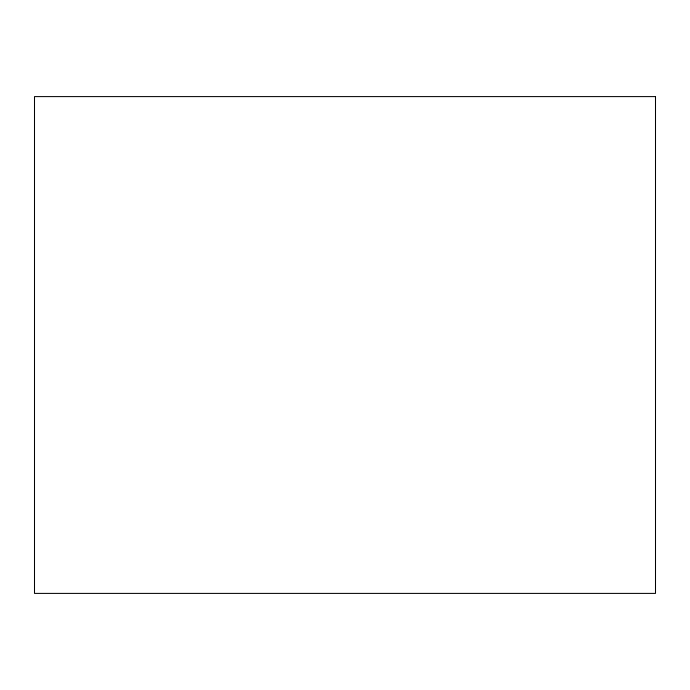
<?xml version="1.0" encoding="UTF-8"?>
<svg xmlns="http://www.w3.org/2000/svg" width="690" height="690" viewBox="0 0 690 690"><rect width="100%" height="100%" fill="white"/><g stroke="black" fill="none" stroke-linecap="round" stroke-linejoin="round"><path stroke-width="1.03" d="M655.5 96.6L34.5 96.6L34.5 593.4L655.5 593.4L655.5 96.6"/></g></svg>
